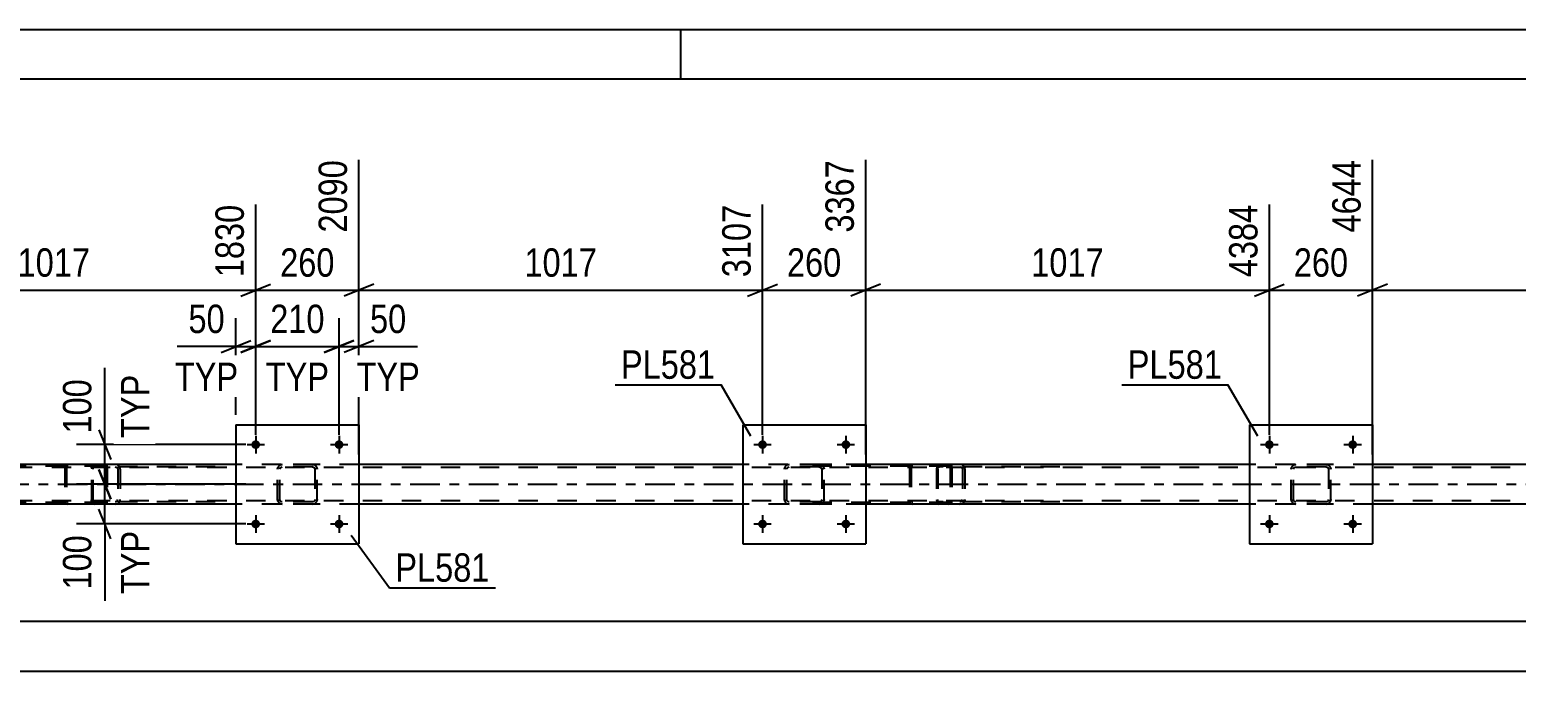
# Model space of a CAD drawing. Header units: millimetres. Extents: x 0 to 841, y 0 to 594.
# Drawn here: x 145.4 to 295.2, y 529.3 to 594 of the extents above; entities that cross this region are included whole.
import ezdxf

# ---------------------------------------------------------------- set-up
doc = ezdxf.new("R2010")
doc.units = ezdxf.units.MM
doc.linetypes.add('DXK_LINE_DOT2', pattern=[3.9198, 1.9599, -1.9599])
doc.linetypes.add('DXK_LINE_DOT3', pattern=[5.9187, 2.979, -0.9799, 0.9799, -0.9799])
doc.styles.add('Arial Narrow', font='ARIALN.TTF', dxfattribs={"height": 0.2})

# ---------------------------------------------------------------- blocks, each defined once
blk = doc.blocks.new('Unknown-814521776-1135')
at = {"color": 5, "linetype": 'Continuous'}
for p, q in [((841, 594), (0, 594)), ((211, 589), (211, 594)), ((836, 589), (5, 589))]:
    blk.add_line(p, q, dxfattribs=at)
blk = doc.blocks.new('Bolt-814521776-5167 - 4986')
at = {"linetype": 'Continuous'}
for points in [[(219.66, 544.17, -1), (218.78, 544.17, -1)], [(228.06, 544.17, -1), (227.18, 544.17, -1)]]:
    blk.add_hatch(color=1, dxfattribs=at).paths.add_polyline_path(points)
at = {"color": 1, "linetype": 'Continuous'}
for p, q in [((218.34, 544.17), (220.1, 544.17)), ((219.22, 545.05), (219.22, 543.29)), ((226.74, 544.17), (228.5, 544.17)), ((227.62, 545.05), (227.62, 543.29))]:
    blk.add_line(p, q, dxfattribs=at)
blk = doc.blocks.new('Bolt-814521776-5165 - 4986')
at = {"linetype": 'Continuous'}
for points in [[(168.58, 544.17, -1), (167.7, 544.17, -1)], [(176.98, 544.17, -1), (176.1, 544.17, -1)]]:
    blk.add_hatch(color=1, dxfattribs=at).paths.add_polyline_path(points)
at = {"color": 1, "linetype": 'Continuous'}
for p, q in [((167.26, 544.17), (169.02, 544.17)), ((168.14, 545.05), (168.14, 543.29)), ((175.66, 544.17), (177.42, 544.17)), ((176.54, 545.05), (176.54, 543.29))]:
    blk.add_line(p, q, dxfattribs=at)
blk = doc.blocks.new('Part-814521776-5061 - 4986')
at = {"color": 7, "linetype": 'DXK_LINE_DOT2'}
for p, q in [((236.77, 549.87), (236.75, 549.69)), ((236.83, 550.03), (236.77, 549.87)), ((236.92, 550.13), (236.83, 550.03)), ((236.9, 549.78), (236.93, 549.86)), ((237.02, 550.17), (236.92, 550.13)), ((236.93, 549.86), (236.97, 549.91)), ((236.97, 549.91), (237.02, 549.93)), ((249.18, 550.17), (237.02, 550.17)), ((249.18, 549.93), (237.02, 549.93)), ((238.3, 549.93), (238.3, 550.17)), ((239.31, 550.13), (239.12, 550.17)), ((239.12, 549.93), (239.21, 549.91)), ((239.21, 549.91), (239.29, 549.86)), ((239.29, 549.86), (239.35, 549.78)), ((239.6, 549.77), (239.58, 549.87)), ((236.75, 549.69), (236.75, 546.65)), ((236.89, 549.69), (236.9, 549.78)), ((236.89, 549.69), (236.89, 546.65)), ((239.35, 549.78), (239.37, 549.69)), ((239.37, 549.69), (239.37, 546.65)), ((239.62, 549.69), (239.6, 549.77)), ((239.62, 549.69), (239.62, 546.65)), ((236.75, 546.65), (236.77, 546.46)), ((236.77, 546.46), (236.83, 546.31)), ((236.83, 546.31), (236.92, 546.2)), ((236.9, 546.55), (236.89, 546.65)), ((236.93, 546.48), (236.9, 546.55)), ((236.92, 546.2), (237.02, 546.17)), ((236.97, 546.42), (236.93, 546.48)), ((237.02, 546.41), (236.97, 546.42)), ((249.18, 546.41), (237.02, 546.41)), ((249.18, 546.17), (237.02, 546.17)), ((238.3, 546.17), (238.3, 546.41)), ((239.21, 546.42), (239.12, 546.41)), ((239.12, 546.17), (239.31, 546.2)), ((239.29, 546.48), (239.21, 546.42)), ((239.35, 546.55), (239.29, 546.48)), ((239.35, 546.58), (239.37, 546.65)), ((239.35, 546.55), (239.35, 546.58)), ((239.58, 546.46), (239.6, 546.58)), ((239.6, 546.58), (239.62, 546.65))]:
    blk.add_line(p, q, dxfattribs=at)
for centre, start, end in [((239.13, 549.67), 23.8494, 68.8059), ((239.13, 546.66), 291.1941, 336.1506)]:
    blk.add_arc(centre, 0.492, start, end, dxfattribs=at)
blk = doc.blocks.new('Bolt-814521776-5166 - 4986')
at = {"linetype": 'Continuous'}
for points in [[(219.66, 552.17, -1), (218.78, 552.17, -1)], [(228.06, 552.17, -1), (227.18, 552.17, -1)]]:
    blk.add_hatch(color=1, dxfattribs=at).paths.add_polyline_path(points)
at = {"color": 1, "linetype": 'Continuous'}
for p, q in [((219.22, 553.05), (219.22, 551.29)), ((227.62, 553.05), (227.62, 551.29)), ((218.34, 552.17), (220.1, 552.17)), ((226.74, 552.17), (228.5, 552.17))]:
    blk.add_line(p, q, dxfattribs=at)
blk = doc.blocks.new('Part-814521776-5015 - 4986')
at = {"color": 2, "linetype": 'Continuous'}
for p, q in [((166.14, 550.17), (127.46, 550.17)), ((217.22, 550.17), (178.54, 550.17)), ((268.3, 550.17), (229.62, 550.17)), ((319.38, 550.17), (280.7, 550.17)), ((166.14, 546.17), (127.46, 546.17)), ((217.22, 546.17), (178.54, 546.17)), ((268.3, 546.17), (229.62, 546.17)), ((319.38, 546.17), (280.7, 546.17))]:
    blk.add_line(p, q, dxfattribs=at)
at = {"color": 7, "linetype": 'DXK_LINE_DOT2'}
for p, q in [((178.54, 550.17), (166.14, 550.17)), ((229.62, 550.17), (217.22, 550.17)), ((280.7, 550.17), (268.3, 550.17)), ((757.11, 549.85), (94.93, 549.85)), ((757.11, 546.49), (94.93, 546.49)), ((178.54, 546.17), (166.14, 546.17)), ((229.62, 546.17), (217.22, 546.17)), ((280.7, 546.17), (268.3, 546.17))]:
    blk.add_line(p, q, dxfattribs=at)
at = {"color": 7, "linetype": 'DXK_LINE_DOT3'}
blk.add_line((94.93, 548.17), (757.11, 548.17), dxfattribs=at)
blk = doc.blocks.new('Part-814521776-5076 - 4986')
at = {"color": 7, "linetype": 'DXK_LINE_DOT2'}
for p, q in [((151.64, 549.87), (151.62, 549.69)), ((151.7, 550.03), (151.64, 549.87)), ((151.79, 550.13), (151.7, 550.03)), ((151.77, 549.78), (151.79, 549.86)), ((151.89, 550.17), (151.79, 550.13)), ((151.79, 549.86), (151.84, 549.91)), ((151.84, 549.91), (151.89, 549.93)), ((164.05, 550.17), (151.89, 550.17)), ((164.05, 549.93), (151.89, 549.93)), ((153.17, 549.93), (153.17, 550.17)), ((154.17, 550.13), (153.98, 550.17)), ((153.98, 549.93), (154.08, 549.91)), ((154.08, 549.91), (154.16, 549.86)), ((154.16, 549.86), (154.21, 549.78)), ((154.47, 549.77), (154.45, 549.87)), ((151.62, 546.65), (151.62, 549.69)), ((151.75, 549.69), (151.77, 549.78)), ((151.75, 546.65), (151.75, 549.69)), ((154.21, 549.78), (154.23, 549.69)), ((154.23, 549.69), (154.23, 546.65)), ((154.48, 549.69), (154.47, 549.77)), ((154.48, 549.69), (154.48, 546.65)), ((151.64, 546.46), (151.62, 546.65)), ((151.69, 546.34), (151.64, 546.46)), ((151.7, 546.31), (151.69, 546.34)), ((151.7, 546.31), (151.79, 546.2)), ((151.77, 546.55), (151.75, 546.65)), ((151.78, 546.51), (151.77, 546.55)), ((151.79, 546.48), (151.78, 546.51)), ((151.84, 546.42), (151.79, 546.48)), ((151.79, 546.2), (151.89, 546.17)), ((151.89, 546.41), (151.84, 546.42)), ((164.05, 546.41), (151.89, 546.41)), ((164.05, 546.17), (151.89, 546.17)), ((153.17, 546.17), (153.17, 546.41)), ((154.08, 546.42), (153.98, 546.41)), ((153.98, 546.17), (154.17, 546.2)), ((154.16, 546.48), (154.08, 546.42)), ((154.21, 546.55), (154.16, 546.48)), ((154.21, 546.55), (154.22, 546.58)), ((154.22, 546.58), (154.23, 546.65)), ((154.45, 546.46), (154.47, 546.58)), ((154.47, 546.58), (154.48, 546.65))]:
    blk.add_line(p, q, dxfattribs=at)
for centre, start, end in [((154, 549.67), 23.8494, 68.8059), ((154, 546.66), 291.1941, 336.1506)]:
    blk.add_arc(centre, 0.492, start, end, dxfattribs=at)
blk = doc.blocks.new('Part-814521776-5083 - 4986')
at = {"color": 7, "linetype": 'DXK_LINE_DOT2'}
for p, q in [((152.83, 550.17), (137.5, 550.17)), ((152.83, 550.01), (137.5, 550.01)), ((148.94, 549.97), (148.91, 549.85)), ((149.08, 549.85), (149.09, 549.91)), ((149.09, 549.91), (149.13, 549.96)), ((149.25, 550.17), (149.12, 550.14)), ((149.13, 549.96), (149.19, 549.99)), ((149.19, 549.99), (149.25, 550.01)), ((152.96, 550.14), (152.83, 550.17)), ((152.83, 550.01), (152.89, 549.99)), ((152.89, 549.99), (152.92, 549.98)), ((152.92, 549.98), (152.95, 549.96)), ((152.95, 549.96), (152.98, 549.91)), ((152.98, 549.91), (153, 549.85)), ((153.17, 549.85), (153.14, 549.97)), ((148.91, 549.85), (148.91, 546.49)), ((149.08, 549.85), (149.08, 546.49)), ((153, 549.85), (153, 546.49)), ((153.17, 549.85), (153.17, 546.49)), ((152.83, 546.33), (137.5, 546.33)), ((152.83, 546.17), (137.5, 546.17)), ((148.91, 546.49), (148.94, 546.36)), ((149.09, 546.43), (149.08, 546.49)), ((149.13, 546.37), (149.09, 546.43)), ((149.12, 546.19), (149.25, 546.17)), ((149.13, 546.37), (149.16, 546.35)), ((149.16, 546.35), (149.19, 546.34)), ((149.19, 546.34), (149.25, 546.33)), ((152.89, 546.34), (152.83, 546.33)), ((152.83, 546.17), (152.96, 546.19)), ((152.95, 546.37), (152.89, 546.34)), ((152.98, 546.43), (152.95, 546.37)), ((153, 546.49), (152.98, 546.43)), ((153.14, 546.36), (153.17, 546.49))]:
    blk.add_line(p, q, dxfattribs=at)
for centre, start, end in [((149.24, 549.83), 110.7583, 155.68), ((152.84, 549.83), 24.32, 69.2417), ((149.24, 546.5), 204.32, 249.2417), ((152.84, 546.5), 290.7583, 335.68)]:
    blk.add_arc(centre, 0.331, start, end, dxfattribs=at)
blk = doc.blocks.new('Part-814521776-5137 - 4986')
at = {"color": 2, "linetype": 'Continuous'}
for p, q in [((268.3, 554.17), (268.3, 542.17)), ((268.3, 554.17), (280.7, 554.17)), ((280.7, 554.17), (280.7, 542.17)), ((268.3, 542.17), (280.7, 542.17))]:
    blk.add_line(p, q, dxfattribs=at)
blk = doc.blocks.new('Bolt-814521776-5168 - 4986')
at = {"linetype": 'Continuous'}
for points in [[(270.74, 552.17, -1), (269.86, 552.17, -1)], [(279.14, 552.17, -1), (278.26, 552.17, -1)]]:
    blk.add_hatch(color=1, dxfattribs=at).paths.add_polyline_path(points)
at = {"color": 1, "linetype": 'Continuous'}
for p, q in [((270.3, 553.05), (270.3, 551.29)), ((278.7, 553.05), (278.7, 551.29)), ((269.42, 552.17), (271.18, 552.17)), ((277.82, 552.17), (279.58, 552.17))]:
    blk.add_line(p, q, dxfattribs=at)
blk = doc.blocks.new('Bolt-814521776-5164 - 4986')
at = {"linetype": 'Continuous'}
for points in [[(168.58, 552.17, -1), (167.7, 552.17, -1)], [(176.98, 552.17, -1), (176.1, 552.17, -1)]]:
    blk.add_hatch(color=1, dxfattribs=at).paths.add_polyline_path(points)
at = {"color": 1, "linetype": 'Continuous'}
for p, q in [((168.14, 553.05), (168.14, 551.29)), ((176.54, 553.05), (176.54, 551.29)), ((167.26, 552.17), (169.02, 552.17)), ((175.66, 552.17), (177.42, 552.17))]:
    blk.add_line(p, q, dxfattribs=at)
blk = doc.blocks.new('Part-814521776-5101 - 4986')
at = {"color": 7, "linetype": 'DXK_LINE_DOT2'}
for p, q in [((237.96, 550.17), (222.63, 550.17)), ((237.96, 550.01), (222.63, 550.01)), ((234.07, 549.97), (234.04, 549.85)), ((234.21, 549.85), (234.23, 549.91)), ((234.23, 549.91), (234.26, 549.96)), ((234.38, 550.17), (234.25, 550.14)), ((234.26, 549.96), (234.32, 549.99)), ((234.32, 549.99), (234.38, 550.01)), ((238.09, 550.14), (237.96, 550.17)), ((237.96, 550.01), (238.03, 549.99)), ((238.03, 549.99), (238.05, 549.98)), ((238.05, 549.98), (238.08, 549.96)), ((238.08, 549.96), (238.12, 549.91)), ((238.12, 549.91), (238.13, 549.85)), ((238.3, 549.85), (238.27, 549.97)), ((234.04, 549.85), (234.04, 546.49)), ((234.21, 549.85), (234.21, 546.49)), ((238.13, 549.85), (238.13, 546.49)), ((238.3, 549.85), (238.3, 546.49)), ((237.96, 546.33), (222.63, 546.33)), ((237.96, 546.17), (222.63, 546.17)), ((234.04, 546.49), (234.07, 546.36)), ((234.23, 546.43), (234.21, 546.49)), ((234.26, 546.37), (234.23, 546.43)), ((234.25, 546.19), (234.38, 546.17)), ((234.26, 546.37), (234.3, 546.35)), ((234.3, 546.35), (234.32, 546.34)), ((234.32, 546.34), (234.38, 546.33)), ((238.03, 546.34), (237.96, 546.33)), ((237.96, 546.17), (238.09, 546.19)), ((238.08, 546.37), (238.03, 546.34)), ((238.12, 546.43), (238.08, 546.37)), ((238.13, 546.49), (238.12, 546.43)), ((238.27, 546.36), (238.3, 546.49))]:
    blk.add_line(p, q, dxfattribs=at)
for centre, start, end in [((234.37, 549.83), 110.7583, 155.68), ((237.97, 549.83), 24.32, 69.2417), ((234.37, 546.5), 204.32, 249.2417), ((237.97, 546.5), 290.7583, 335.68)]:
    blk.add_arc(centre, 0.331, start, end, dxfattribs=at)
blk = doc.blocks.new('Part-814521776-5126 - 4986')
at = {"color": 7, "linetype": 'DXK_LINE_DOT2'}
for p, q in [((170.34, 549.69), (170.38, 549.87)), ((170.38, 549.87), (170.34, 549.69)), ((170.6, 549.78), (170.65, 549.86)), ((170.64, 550.13), (170.82, 550.17)), ((170.82, 550.17), (170.64, 550.13)), ((170.65, 549.86), (170.73, 549.91)), ((170.73, 549.91), (170.82, 549.93)), ((173.86, 550.17), (170.82, 550.17)), ((173.86, 549.93), (170.82, 549.93)), ((173.86, 550.17), (174.04, 550.13)), ((174.04, 550.13), (173.86, 550.17)), ((173.86, 549.93), (173.95, 549.91)), ((173.95, 549.91), (174.03, 549.86)), ((174.03, 549.86), (174.08, 549.78)), ((174.3, 549.87), (174.34, 549.69)), ((174.34, 549.69), (174.3, 549.87)), ((170.34, 546.65), (170.34, 549.69)), ((170.58, 549.69), (170.6, 549.78)), ((170.58, 546.65), (170.58, 549.69)), ((174.08, 549.78), (174.1, 549.69)), ((174.1, 549.69), (174.1, 546.65)), ((174.34, 546.65), (174.34, 549.69)), ((170.38, 546.46), (170.34, 546.65)), ((170.34, 546.65), (170.38, 546.46)), ((170.6, 546.55), (170.58, 546.65)), ((170.65, 546.48), (170.6, 546.55)), ((170.82, 546.17), (170.64, 546.2)), ((170.64, 546.2), (170.82, 546.17)), ((170.73, 546.42), (170.65, 546.48)), ((170.82, 546.41), (170.73, 546.42)), ((173.86, 546.41), (170.82, 546.41)), ((173.86, 546.17), (170.82, 546.17)), ((173.95, 546.42), (173.86, 546.41)), ((174.04, 546.2), (173.86, 546.17)), ((173.86, 546.17), (174.04, 546.2)), ((174.03, 546.48), (173.95, 546.42)), ((174.08, 546.55), (174.03, 546.48)), ((174.1, 546.65), (174.08, 546.55)), ((174.34, 546.65), (174.3, 546.46)), ((174.3, 546.46), (174.34, 546.65))]:
    blk.add_line(p, q, dxfattribs=at)
at = {"color": 7, "linetype": 'DXK_LINE_DOT3'}
blk.add_line((172.34, 548.17), (172.34, 548.17), dxfattribs=at)
at = {"color": 7, "linetype": 'DXK_LINE_DOT2'}
for centre, start, end in [((170.82, 549.69), 112.5, 157.5), ((170.82, 549.69), 112.5, 157.5), ((173.86, 549.69), 22.5, 67.5), ((173.86, 549.69), 22.5, 67.5), ((170.82, 546.65), 202.5, 247.5), ((170.82, 546.65), 202.5, 247.5), ((173.86, 546.65), 292.5, 337.5), ((173.86, 546.65), 292.5, 337.5)]:
    blk.add_arc(centre, 0.48, start, end, dxfattribs=at)
blk = doc.blocks.new('Part-814521776-5131 - 4986')
at = {"color": 2, "linetype": 'Continuous'}
for p, q in [((217.22, 554.17), (217.22, 542.17)), ((217.22, 554.17), (229.62, 554.17)), ((229.62, 554.17), (229.62, 542.17)), ((217.22, 542.17), (229.62, 542.17))]:
    blk.add_line(p, q, dxfattribs=at)
blk = doc.blocks.new('Part-814521776-5132 - 4986')
at = {"color": 7, "linetype": 'DXK_LINE_DOT2'}
for p, q in [((221.42, 549.69), (221.46, 549.87)), ((221.46, 549.87), (221.42, 549.69)), ((221.68, 549.78), (221.73, 549.86)), ((221.72, 550.13), (221.9, 550.17)), ((221.9, 550.17), (221.72, 550.13)), ((221.73, 549.86), (221.81, 549.91)), ((221.81, 549.91), (221.9, 549.93)), ((224.94, 550.17), (221.9, 550.17)), ((224.94, 549.93), (221.9, 549.93)), ((224.94, 550.17), (225.12, 550.13)), ((225.12, 550.13), (224.94, 550.17)), ((224.94, 549.93), (225.03, 549.91)), ((225.03, 549.91), (225.11, 549.86)), ((225.11, 549.86), (225.16, 549.78)), ((225.38, 549.87), (225.42, 549.69)), ((225.42, 549.69), (225.38, 549.87)), ((221.42, 546.65), (221.42, 549.69)), ((221.66, 549.69), (221.68, 549.78)), ((221.66, 546.65), (221.66, 549.69)), ((225.16, 549.78), (225.18, 549.69)), ((225.18, 549.69), (225.18, 546.65)), ((225.42, 546.65), (225.42, 549.69)), ((221.46, 546.46), (221.42, 546.65)), ((221.42, 546.65), (221.46, 546.46)), ((221.68, 546.55), (221.66, 546.65)), ((221.73, 546.48), (221.68, 546.55)), ((221.9, 546.17), (221.72, 546.2)), ((221.72, 546.2), (221.9, 546.17)), ((221.81, 546.42), (221.73, 546.48)), ((221.9, 546.41), (221.81, 546.42)), ((224.94, 546.41), (221.9, 546.41)), ((224.94, 546.17), (221.9, 546.17)), ((225.03, 546.42), (224.94, 546.41)), ((225.12, 546.2), (224.94, 546.17)), ((224.94, 546.17), (225.12, 546.2)), ((225.11, 546.48), (225.03, 546.42)), ((225.16, 546.55), (225.11, 546.48)), ((225.18, 546.65), (225.16, 546.55)), ((225.42, 546.65), (225.38, 546.46)), ((225.38, 546.46), (225.42, 546.65))]:
    blk.add_line(p, q, dxfattribs=at)
at = {"color": 7, "linetype": 'DXK_LINE_DOT3'}
blk.add_line((223.42, 548.17), (223.42, 548.17), dxfattribs=at)
at = {"color": 7, "linetype": 'DXK_LINE_DOT2'}
for centre, start, end in [((221.9, 549.69), 112.5, 157.5), ((221.9, 549.69), 112.5, 157.5), ((224.94, 549.69), 22.5, 67.5), ((224.94, 549.69), 22.5, 67.5), ((221.9, 546.65), 202.5, 247.5), ((221.9, 546.65), 202.5, 247.5), ((224.94, 546.65), 292.5, 337.5), ((224.94, 546.65), 292.5, 337.5)]:
    blk.add_arc(centre, 0.48, start, end, dxfattribs=at)
blk = doc.blocks.new('Part-814521776-5138 - 4986')
at = {"color": 7, "linetype": 'DXK_LINE_DOT2'}
for p, q in [((272.5, 549.69), (272.54, 549.87)), ((272.54, 549.87), (272.5, 549.69)), ((272.76, 549.78), (272.81, 549.86)), ((272.8, 550.13), (272.98, 550.17)), ((272.98, 550.17), (272.8, 550.13)), ((272.81, 549.86), (272.89, 549.91)), ((272.89, 549.91), (272.98, 549.93)), ((276.02, 550.17), (272.98, 550.17)), ((276.02, 549.93), (272.98, 549.93)), ((276.02, 550.17), (276.2, 550.13)), ((276.2, 550.13), (276.02, 550.17)), ((276.02, 549.93), (276.11, 549.91)), ((276.11, 549.91), (276.19, 549.86)), ((276.19, 549.86), (276.24, 549.78)), ((276.46, 549.87), (276.5, 549.69)), ((276.5, 549.69), (276.46, 549.87)), ((272.5, 546.65), (272.5, 549.69)), ((272.74, 549.69), (272.76, 549.78)), ((272.74, 546.65), (272.74, 549.69)), ((276.24, 549.78), (276.26, 549.69)), ((276.26, 549.69), (276.26, 546.65)), ((276.5, 546.65), (276.5, 549.69)), ((272.54, 546.46), (272.5, 546.65)), ((272.5, 546.65), (272.54, 546.46)), ((272.76, 546.55), (272.74, 546.65)), ((272.81, 546.48), (272.76, 546.55)), ((272.98, 546.17), (272.8, 546.2)), ((272.8, 546.2), (272.98, 546.17)), ((272.89, 546.42), (272.81, 546.48)), ((272.98, 546.41), (272.89, 546.42)), ((276.02, 546.41), (272.98, 546.41)), ((276.02, 546.17), (272.98, 546.17)), ((276.11, 546.42), (276.02, 546.41)), ((276.2, 546.2), (276.02, 546.17)), ((276.02, 546.17), (276.2, 546.2)), ((276.19, 546.48), (276.11, 546.42)), ((276.24, 546.55), (276.19, 546.48)), ((276.26, 546.65), (276.24, 546.55)), ((276.5, 546.65), (276.46, 546.46)), ((276.46, 546.46), (276.5, 546.65))]:
    blk.add_line(p, q, dxfattribs=at)
at = {"color": 7, "linetype": 'DXK_LINE_DOT3'}
blk.add_line((274.5, 548.17), (274.5, 548.17), dxfattribs=at)
at = {"color": 7, "linetype": 'DXK_LINE_DOT2'}
for centre, start, end in [((272.98, 549.69), 112.5, 157.5), ((272.98, 549.69), 112.5, 157.5), ((276.02, 549.69), 22.5, 67.5), ((276.02, 549.69), 22.5, 67.5), ((272.98, 546.65), 202.5, 247.5), ((272.98, 546.65), 202.5, 247.5), ((276.02, 546.65), 292.5, 337.5), ((276.02, 546.65), 292.5, 337.5)]:
    blk.add_arc(centre, 0.48, start, end, dxfattribs=at)
blk = doc.blocks.new('Part-814521776-5157 - 4986')
at = {"color": 2, "linetype": 'Continuous'}
for p, q in [((166.14, 554.17), (166.14, 542.17)), ((166.14, 554.17), (178.54, 554.17)), ((178.54, 554.17), (178.54, 542.17)), ((166.14, 542.17), (178.54, 542.17))]:
    blk.add_line(p, q, dxfattribs=at)
blk = doc.blocks.new('Bolt-814521776-5169 - 4986')
at = {"linetype": 'Continuous'}
for points in [[(270.74, 544.17, -1), (269.86, 544.17, -1)], [(279.14, 544.17, -1), (278.26, 544.17, -1)]]:
    blk.add_hatch(color=1, dxfattribs=at).paths.add_polyline_path(points)
at = {"color": 1, "linetype": 'Continuous'}
for p, q in [((269.42, 544.17), (271.18, 544.17)), ((270.3, 545.05), (270.3, 543.29)), ((277.82, 544.17), (279.58, 544.17)), ((278.7, 545.05), (278.7, 543.29))]:
    blk.add_line(p, q, dxfattribs=at)
blk = doc.blocks.new('StraightDimension-814521776-5855 - 4986')
at = {"color": 7, "linetype": 'Continuous'}
blk.add_line((94.29, 529.32), (794.87, 529.32), dxfattribs=at)
blk = doc.blocks.new('StraightDimension-814521776-11170 - 4986')
at = {"color": 7, "linetype": 'Continuous'}
for p, q in [((152.32, 549.67), (153.52, 546.67)), ((167.14, 548.17), (150.07, 548.17)), ((152.92, 544.17), (152.92, 548.17)), ((153.52, 542.67), (152.32, 545.67)), ((167.14, 544.17), (150.07, 544.17)), ((152.92, 544.17), (152.92, 536.43)), ((152.92, 544.17), (152.92, 536.43))]:
    blk.add_line(p, q, dxfattribs=at)
at = {"color": 0, "linetype": 'Continuous'}
blk.add_wipeout([(158.02, 544.09), (153.82, 544.09), (153.82, 536.5), (158.02, 536.5)], dxfattribs=at)
at = {"color": 0}
blk.add_wipeout([(152.17, 543.64), (147.97, 543.64), (147.97, 536.96), (152.17, 536.96)], dxfattribs=at)
at = {"color": 3, "style": 'Arial Narrow'}
blk.add_text('100', height=2.863, rotation=90.0002, dxfattribs=at).set_placement((151.57, 537.56))
at = {"color": 3, "linetype": 'Continuous', "style": 'Arial Narrow'}
blk.add_text('TYP', height=2.863, rotation=90.0002, dxfattribs=at).set_placement((157.42, 537.1))
blk = doc.blocks.new('StraightDimension-814521776-5334 - 4986')
at = {"color": 7, "linetype": 'Continuous'}
for p, q in [((127.46, 550.85), (127.46, 579.04)), ((168.14, 553.17), (168.14, 576.37)), ((128.96, 568.35), (125.96, 567.15)), ((166.64, 567.15), (169.64, 568.35)), ((127.46, 567.75), (168.14, 567.75))]:
    blk.add_line(p, q, dxfattribs=at)
at = {"color": 0}
blk.add_wipeout([(152.06, 568.5), (152.06, 572.7), (143.54, 572.7), (143.54, 568.5)], dxfattribs=at)
at = {"color": 3, "style": 'Arial Narrow'}
blk.add_text('1017', height=2.863, dxfattribs=at).set_placement((144.14, 569.1))
at = {"color": 0, "linetype": 'Continuous'}
blk.add_wipeout([(167.54, 576.97), (163.34, 576.97), (163.34, 568.45), (167.54, 568.45)], dxfattribs=at)
at = {"color": 3, "linetype": 'Continuous', "style": 'Arial Narrow'}
blk.add_text('1830', height=2.863, rotation=90.0002, dxfattribs=at).set_placement((166.94, 569.05))
blk = doc.blocks.new('StraightDimension-814521776-5347 - 4986')
at = {"color": 7, "linetype": 'Continuous'}
for p, q in [((178.54, 551.17), (178.54, 580.87)), ((168.14, 553.17), (168.14, 576.37)), ((166.64, 567.15), (169.64, 568.35)), ((180.04, 568.35), (177.04, 567.15)), ((168.14, 567.75), (178.54, 567.75))]:
    blk.add_line(p, q, dxfattribs=at)
at = {"color": 0}
blk.add_wipeout([(176.68, 568.5), (176.68, 572.7), (170, 572.7), (170, 568.5)], dxfattribs=at)
at = {"color": 3, "style": 'Arial Narrow'}
blk.add_text('260', height=2.863, dxfattribs=at).set_placement((170.6, 569.1))
at = {"color": 0, "linetype": 'Continuous'}
blk.add_wipeout([(177.94, 581.47), (173.74, 581.47), (173.74, 572.95), (177.94, 572.95)], dxfattribs=at)
at = {"color": 3, "linetype": 'Continuous', "style": 'Arial Narrow'}
blk.add_text('2090', height=2.863, rotation=90.0002, dxfattribs=at).set_placement((177.34, 573.55))
blk = doc.blocks.new('StraightDimension-814521776-5367 - 4986')
at = {"color": 7, "linetype": 'Continuous'}
for p, q in [((178.54, 551.17), (178.54, 580.87)), ((219.22, 553.17), (219.22, 576.37)), ((180.04, 568.35), (177.04, 567.15)), ((217.72, 567.15), (220.72, 568.35)), ((178.54, 567.75), (219.22, 567.75))]:
    blk.add_line(p, q, dxfattribs=at)
at = {"color": 0}
blk.add_wipeout([(203.14, 568.5), (203.14, 572.7), (194.62, 572.7), (194.62, 568.5)], dxfattribs=at)
at = {"color": 3, "style": 'Arial Narrow'}
blk.add_text('1017', height=2.863, dxfattribs=at).set_placement((195.22, 569.1))
at = {"color": 0, "linetype": 'Continuous'}
blk.add_wipeout([(218.62, 576.97), (214.42, 576.97), (214.42, 568.45), (218.62, 568.45)], dxfattribs=at)
at = {"color": 3, "linetype": 'Continuous', "style": 'Arial Narrow'}
blk.add_text('3107', height=2.863, rotation=90.0002, dxfattribs=at).set_placement((218.02, 569.05))
blk = doc.blocks.new('StraightDimension-814521776-5387 - 4986')
at = {"color": 7, "linetype": 'Continuous'}
for p, q in [((229.62, 551.17), (229.62, 580.87)), ((219.22, 553.17), (219.22, 576.37)), ((217.72, 567.15), (220.72, 568.35)), ((231.12, 568.35), (228.12, 567.15)), ((219.22, 567.75), (229.62, 567.75))]:
    blk.add_line(p, q, dxfattribs=at)
at = {"color": 0}
blk.add_wipeout([(227.76, 568.5), (227.76, 572.7), (221.08, 572.7), (221.08, 568.5)], dxfattribs=at)
at = {"color": 3, "style": 'Arial Narrow'}
blk.add_text('260', height=2.863, dxfattribs=at).set_placement((221.68, 569.1))
at = {"color": 0, "linetype": 'Continuous'}
blk.add_wipeout([(229.02, 581.47), (224.82, 581.47), (224.82, 572.95), (229.02, 572.95)], dxfattribs=at)
at = {"color": 3, "linetype": 'Continuous', "style": 'Arial Narrow'}
blk.add_text('3367', height=2.863, rotation=90.0002, dxfattribs=at).set_placement((228.42, 573.55))
blk = doc.blocks.new('StraightDimension-814521776-5407 - 4986')
at = {"color": 7, "linetype": 'Continuous'}
for p, q in [((229.62, 551.17), (229.62, 580.87)), ((270.3, 553.17), (270.3, 576.37)), ((231.12, 568.35), (228.12, 567.15)), ((268.8, 567.15), (271.8, 568.35)), ((229.62, 567.75), (270.3, 567.75))]:
    blk.add_line(p, q, dxfattribs=at)
at = {"color": 0}
blk.add_wipeout([(254.22, 568.5), (254.22, 572.7), (245.7, 572.7), (245.7, 568.5)], dxfattribs=at)
at = {"color": 3, "style": 'Arial Narrow'}
blk.add_text('1017', height=2.863, dxfattribs=at).set_placement((246.3, 569.1))
at = {"color": 0, "linetype": 'Continuous'}
blk.add_wipeout([(269.7, 576.97), (265.5, 576.97), (265.5, 568.45), (269.7, 568.45)], dxfattribs=at)
at = {"color": 3, "linetype": 'Continuous', "style": 'Arial Narrow'}
blk.add_text('4384', height=2.863, rotation=90.0002, dxfattribs=at).set_placement((269.1, 569.05))
blk = doc.blocks.new('StraightDimension-814521776-5427 - 4986')
at = {"color": 7, "linetype": 'Continuous'}
for p, q in [((280.7, 551.17), (280.7, 580.87)), ((270.3, 553.17), (270.3, 576.37)), ((268.8, 567.15), (271.8, 568.35)), ((282.2, 568.35), (279.2, 567.15)), ((270.3, 567.75), (280.7, 567.75))]:
    blk.add_line(p, q, dxfattribs=at)
at = {"color": 0}
blk.add_wipeout([(278.84, 568.5), (278.84, 572.7), (272.16, 572.7), (272.16, 568.5)], dxfattribs=at)
at = {"color": 3, "style": 'Arial Narrow'}
blk.add_text('260', height=2.863, dxfattribs=at).set_placement((272.76, 569.1))
at = {"color": 0, "linetype": 'Continuous'}
blk.add_wipeout([(280.1, 581.47), (275.9, 581.47), (275.9, 572.95), (280.1, 572.95)], dxfattribs=at)
at = {"color": 3, "linetype": 'Continuous', "style": 'Arial Narrow'}
blk.add_text('4644', height=2.863, rotation=90.0002, dxfattribs=at).set_placement((279.5, 573.55))
blk = doc.blocks.new('StraightDimension-814521776-5447 - 4986')
at = {"color": 7, "linetype": 'Continuous'}
for p, q in [((280.7, 551.17), (280.7, 580.87)), ((321.38, 553.17), (321.38, 576.37)), ((282.2, 568.35), (279.2, 567.15)), ((319.88, 567.15), (322.88, 568.35)), ((280.7, 567.75), (321.38, 567.75))]:
    blk.add_line(p, q, dxfattribs=at)
at = {"color": 0}
blk.add_wipeout([(305.3, 568.5), (305.3, 572.7), (296.79, 572.7), (296.79, 568.5)], dxfattribs=at)
at = {"color": 3, "style": 'Arial Narrow'}
blk.add_text('1017', height=2.863, dxfattribs=at).set_placement((297.39, 569.1))
at = {"color": 0, "linetype": 'Continuous'}
blk.add_wipeout([(320.78, 576.97), (316.58, 576.97), (316.58, 568.45), (320.78, 568.45)], dxfattribs=at)
at = {"color": 3, "linetype": 'Continuous', "style": 'Arial Narrow'}
blk.add_text('5661', height=2.863, rotation=90.0002, dxfattribs=at).set_placement((320.18, 569.05))
blk = doc.blocks.new('StraightDimension-814521776-11112 - 4986')
at = {"color": 7, "linetype": 'Continuous'}
for p, q in [((166.14, 555.17), (166.14, 564.92)), ((168.14, 553.17), (168.14, 564.92)), ((166.14, 562.07), (160.23, 562.07)), ((166.14, 562.07), (160.23, 562.07)), ((164.64, 561.47), (167.64, 562.67)), ((166.14, 562.07), (168.14, 562.07)), ((169.64, 562.67), (166.64, 561.47))]:
    blk.add_line(p, q, dxfattribs=at)
at = {"color": 0}
blk.add_wipeout([(165.61, 562.82), (165.61, 567.02), (160.76, 567.02), (160.76, 562.82)], dxfattribs=at)
at = {"color": 0, "linetype": 'Continuous'}
blk.add_wipeout([(166.98, 556.97), (166.98, 561.17), (159.39, 561.17), (159.39, 556.97)], dxfattribs=at)
at = {"color": 3, "style": 'Arial Narrow'}
blk.add_text('50', height=2.863, dxfattribs=at).set_placement((161.36, 563.42))
at = {"color": 3, "linetype": 'Continuous', "style": 'Arial Narrow'}
blk.add_text('TYP', height=2.863, dxfattribs=at).set_placement((159.99, 557.57))
blk = doc.blocks.new('StraightDimension-814521776-8543 - 4986')
at = {"color": 7, "linetype": 'Continuous'}
blk.add_line((94.93, 534.39), (794.23, 534.39), dxfattribs=at)
blk = doc.blocks.new('StraightDimension-814521776-11110 - 4986')
at = {"color": 7, "linetype": 'Continuous'}
for p, q in [((176.54, 553.17), (176.54, 564.92)), ((178.54, 555.17), (178.54, 564.92)), ((175.04, 561.47), (178.04, 562.67)), ((176.54, 562.07), (178.54, 562.07)), ((180.04, 562.67), (177.04, 561.47)), ((178.54, 562.07), (184.45, 562.07)), ((178.54, 562.07), (184.45, 562.07))]:
    blk.add_line(p, q, dxfattribs=at)
at = {"color": 0}
blk.add_wipeout([(183.92, 562.82), (183.92, 567.02), (179.06, 567.02), (179.06, 562.82)], dxfattribs=at)
at = {"color": 0, "linetype": 'Continuous'}
blk.add_wipeout([(185.29, 556.97), (185.29, 561.17), (177.7, 561.17), (177.7, 556.97)], dxfattribs=at)
at = {"color": 3, "style": 'Arial Narrow'}
blk.add_text('50', height=2.863, dxfattribs=at).set_placement((179.66, 563.42))
at = {"color": 3, "linetype": 'Continuous', "style": 'Arial Narrow'}
blk.add_text('TYP', height=2.863, dxfattribs=at).set_placement((178.3, 557.57))
blk = doc.blocks.new('StraightDimension-814521776-11111 - 4986')
at = {"color": 7, "linetype": 'Continuous'}
for p, q in [((168.14, 553.17), (168.14, 564.92)), ((176.54, 553.17), (176.54, 564.92)), ((166.64, 561.47), (169.64, 562.67)), ((168.14, 562.07), (176.54, 562.07)), ((178.04, 562.67), (175.04, 561.47))]:
    blk.add_line(p, q, dxfattribs=at)
at = {"color": 0}
blk.add_wipeout([(175.68, 562.82), (175.68, 567.02), (169, 567.02), (169, 562.82)], dxfattribs=at)
at = {"color": 0, "linetype": 'Continuous'}
blk.add_wipeout([(176.13, 556.97), (176.13, 561.17), (168.55, 561.17), (168.55, 556.97)], dxfattribs=at)
at = {"color": 3, "style": 'Arial Narrow'}
blk.add_text('210', height=2.863, dxfattribs=at).set_placement((169.6, 563.42))
at = {"color": 3, "linetype": 'Continuous', "style": 'Arial Narrow'}
blk.add_text('TYP', height=2.863, dxfattribs=at).set_placement((169.15, 557.57))
blk = doc.blocks.new('StraightDimension-814521776-11169 - 4986')
at = {"color": 7, "linetype": 'Continuous'}
for p, q in [((152.92, 552.17), (152.92, 559.9)), ((152.92, 552.17), (152.92, 559.9)), ((152.32, 553.67), (153.52, 550.67)), ((167.14, 552.17), (150.07, 552.17)), ((152.92, 548.17), (152.92, 552.17)), ((153.52, 546.67), (152.32, 549.67)), ((167.14, 548.17), (150.07, 548.17))]:
    blk.add_line(p, q, dxfattribs=at)
at = {"color": 0}
blk.add_wipeout([(152.17, 559.38), (147.97, 559.38), (147.97, 552.69), (152.17, 552.69)], dxfattribs=at)
at = {"color": 0, "linetype": 'Continuous'}
blk.add_wipeout([(158.02, 559.83), (153.82, 559.83), (153.82, 552.24), (158.02, 552.24)], dxfattribs=at)
at = {"color": 3, "linetype": 'Continuous', "style": 'Arial Narrow'}
blk.add_text('TYP', height=2.863, rotation=90.0002, dxfattribs=at).set_placement((157.42, 552.84))
at = {"color": 3, "style": 'Arial Narrow'}
blk.add_text('100', height=2.863, rotation=90.0002, dxfattribs=at).set_placement((151.57, 553.29))
blk = doc.blocks.new('Mark-814521776-5133 - 4986')
at = {"color": 0}
blk.add_wipeout([(265.53, 558.81), (265.53, 561.81), (256.03, 561.81), (256.03, 558.81)], dxfattribs=at)
blk.add_wipeout([(265.53, 558.81), (265.53, 561.81), (256.03, 561.81), (256.03, 558.81)], dxfattribs=at)
at = {"color": 30, "linetype": 'Continuous'}
for p in [(255.43, 558.21), (269.13, 553.02)]:
    blk.add_line(p, (266.13, 558.21), dxfattribs=at)
at = {"color": 3, "style": 'Arial Narrow'}
blk.add_text('PL581', height=2.863, dxfattribs=at).set_placement((256.03, 558.81))
blk = doc.blocks.new('Mark-814521776-5153 - 4986')
at = {"color": 0}
blk.add_wipeout([(191.71, 538.35), (191.71, 541.35), (182.21, 541.35), (182.21, 538.35)], dxfattribs=at)
blk.add_wipeout([(191.71, 538.35), (191.71, 541.35), (182.21, 541.35), (182.21, 538.35)], dxfattribs=at)
at = {"color": 30, "linetype": 'Continuous'}
for p, q in [((177.76, 543.04), (181.61, 537.75)), ((181.61, 537.75), (192.31, 537.75))]:
    blk.add_line(p, q, dxfattribs=at)
at = {"color": 3, "style": 'Arial Narrow'}
blk.add_text('PL581', height=2.863, dxfattribs=at).set_placement((182.21, 538.35))
blk = doc.blocks.new('Mark-814521776-5127 - 4986')
at = {"color": 0}
blk.add_wipeout([(214.45, 558.81), (214.45, 561.81), (204.95, 561.81), (204.95, 558.81)], dxfattribs=at)
blk.add_wipeout([(214.45, 558.81), (214.45, 561.81), (204.95, 561.81), (204.95, 558.81)], dxfattribs=at)
at = {"color": 30, "linetype": 'Continuous'}
for p in [(204.35, 558.21), (218.05, 553.02)]:
    blk.add_line(p, (215.05, 558.21), dxfattribs=at)
at = {"color": 3, "style": 'Arial Narrow'}
blk.add_text('PL581', height=2.863, dxfattribs=at).set_placement((204.95, 558.81))

msp = doc.modelspace()

# ---------------------------------------------------------------- block references
for name in ['Unknown-814521776-1135', 'Part-814521776-5157 - 4986', 'Bolt-814521776-5164 - 4986', 'Part-814521776-5131 - 4986', 'Bolt-814521776-5166 - 4986', 'Part-814521776-5137 - 4986', 'Bolt-814521776-5168 - 4986', 'Part-814521776-5015 - 4986', 'Part-814521776-5083 - 4986', 'Part-814521776-5076 - 4986', 'Part-814521776-5126 - 4986', 'Part-814521776-5132 - 4986', 'Part-814521776-5101 - 4986', 'Part-814521776-5061 - 4986', 'Part-814521776-5138 - 4986', 'Bolt-814521776-5165 - 4986', 'Bolt-814521776-5167 - 4986', 'Bolt-814521776-5169 - 4986']:
    msp.add_blockref(name, (0, 0))

# ---------------------------------------------------------------- next in the draw order: block references
for name in ['StraightDimension-814521776-5334 - 4986', 'StraightDimension-814521776-5855 - 4986']:
    msp.add_blockref(name, (0, 0))

# ---------------------------------------------------------------- next in the draw order: block references
for name in ['StraightDimension-814521776-5347 - 4986', 'StraightDimension-814521776-11170 - 4986']:
    msp.add_blockref(name, (0, 0))

# ---------------------------------------------------------------- next in the draw order: block references
for name in ['StraightDimension-814521776-5367 - 4986', 'StraightDimension-814521776-11112 - 4986', 'StraightDimension-814521776-8543 - 4986']:
    msp.add_blockref(name, (0, 0))

# ---------------------------------------------------------------- next in the draw order: block references
for name in ['StraightDimension-814521776-5387 - 4986', 'StraightDimension-814521776-11110 - 4986', 'Mark-814521776-5153 - 4986']:
    msp.add_blockref(name, (0, 0))

# ---------------------------------------------------------------- next in the draw order: block references
for name in ['StraightDimension-814521776-5407 - 4986', 'StraightDimension-814521776-11111 - 4986', 'Mark-814521776-5127 - 4986']:
    msp.add_blockref(name, (0, 0))

# ---------------------------------------------------------------- next in the draw order: block references
for name in ['StraightDimension-814521776-5427 - 4986', 'StraightDimension-814521776-11169 - 4986']:
    msp.add_blockref(name, (0, 0))

# ---------------------------------------------------------------- next in the draw order: block references
for name in ['StraightDimension-814521776-5447 - 4986', 'Mark-814521776-5133 - 4986']:
    msp.add_blockref(name, (0, 0))

doc.saveas('drawing.dxf')
